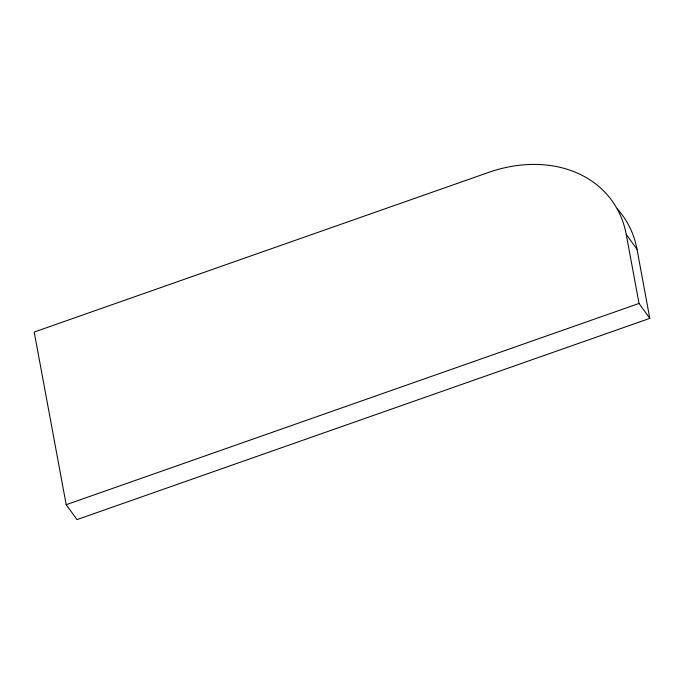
<?xml version="1.0" encoding="UTF-8"?>
<svg xmlns="http://www.w3.org/2000/svg" width="684" height="684" viewBox="0 0 684 684"><rect width="100%" height="100%" fill="white"/><g stroke="black" fill="none" stroke-linecap="round" stroke-linejoin="round"><path stroke-width="1.03" d="M66.203 504.706L639.036 303.457L649.8 318.359L76.967 519.609L66.203 504.706L34.2 332.048L488.521 172.436A128.618 101.677 -35.8 0 1 626.236 234.398L637.001 249.292L649.8 318.359M626.236 234.398L639.036 303.457M617.327 208.911A128.618 101.677 -35.8 0 1 637.001 249.292"/></g></svg>
